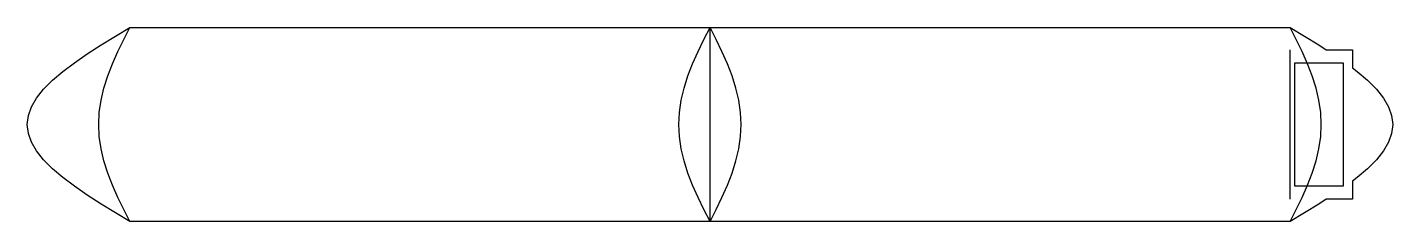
# Model space of a CAD drawing. Header units: millimetres. Extents: x 18 to 324, y 37 to 80.
import ezdxf

# ---------------------------------------------------------------- set-up
doc = ezdxf.new("R2010")
doc.units = ezdxf.units.MM
for name, color, linetype in [('CREASE', 5, 'Continuous'), ('CUT', 1, 'Continuous'), ('GLUE', 8, 'Continuous')]:
    doc.layers.add(name, color=color, linetype=linetype)

msp = doc.modelspace()

# ---------------------------------------------------------------- linework, layer by layer
at = {"layer": 'CREASE'}
for points in [[(41, 37), (39.63, 39.72), (38.32, 42.44), (37.11, 45.16), (36.05, 47.88), (35.18, 50.59), (34.53, 53.31), (34.13, 56.03), (34, 58.75), (34.13, 61.47), (34.53, 64.19), (35.18, 66.91), (36.05, 69.62), (37.11, 72.34), (38.32, 75.06), (39.63, 77.78), (41, 80.5)], [(171, 37), (169.63, 39.72), (168.32, 42.44), (167.11, 45.16), (166.05, 47.88), (165.18, 50.59), (164.53, 53.31), (164.13, 56.03), (164, 58.75), (164.13, 61.47), (164.53, 64.19), (165.18, 66.91), (166.05, 69.62), (167.11, 72.34), (168.32, 75.06), (169.63, 77.78), (171, 80.5)], [(171, 37), (172.37, 39.72), (173.68, 42.44), (174.89, 45.16), (175.95, 47.88), (176.82, 50.59), (177.47, 53.31), (177.87, 56.03), (178, 58.75), (177.87, 61.47), (177.47, 64.19), (176.82, 66.91), (175.95, 69.62), (174.89, 72.34), (173.68, 75.06), (172.37, 77.78), (171, 80.5)], [(171, 37), (171, 80.5)], [(301, 37), (302.37, 39.72), (303.68, 42.44), (304.89, 45.16), (305.95, 47.88), (306.82, 50.59), (307.47, 53.31), (307.87, 56.03), (308, 58.75), (307.87, 61.47), (307.47, 64.19), (306.82, 66.91), (305.95, 69.62), (304.89, 72.34), (303.68, 75.06), (302.37, 77.78), (301, 80.5)], [(301, 42), (301, 75.5)]]:
    msp.add_lwpolyline(points, dxfattribs=at)
at = {"layer": 'CUT'}
msp.add_lwpolyline([(34.52, 40.95), (31.45, 42.93), (28.57, 44.91), (25.94, 46.89), (23.62, 48.86), (21.65, 50.84), (20.08, 52.82), (18.93, 54.8), (18.23, 56.77), (18, 58.75), (18.23, 60.73), (18.93, 62.7), (20.08, 64.68), (21.65, 66.66), (23.62, 68.64), (25.94, 70.61), (28.57, 72.59), (31.45, 74.57), (34.52, 76.55), (37.73, 78.52), (41, 80.5), (171, 80.5), (301, 80.5), (304.27, 78.52), (307.48, 76.55), (309.11, 75.5), (315, 75.5), (315, 71.41), (316.06, 70.61), (318.38, 68.64), (320.35, 66.66), (321.92, 64.68), (323.07, 62.7), (323.77, 60.73), (324, 58.75), (323.77, 56.77), (323.07, 54.8), (321.92, 52.82), (320.35, 50.84), (318.38, 48.86), (316.06, 46.89), (315, 46.09), (315, 42), (309.11, 42), (307.48, 40.95), (304.27, 38.98), (301, 37), (171, 37), (41, 37), (37.73, 38.98), (34.52, 40.95)], close=True, dxfattribs=at)
at = {"layer": 'GLUE'}
msp.add_lwpolyline([(313, 45), (313, 72.5), (302, 72.5), (302, 45), (313, 45)], close=True, dxfattribs=at)

doc.saveas('drawing.dxf')
